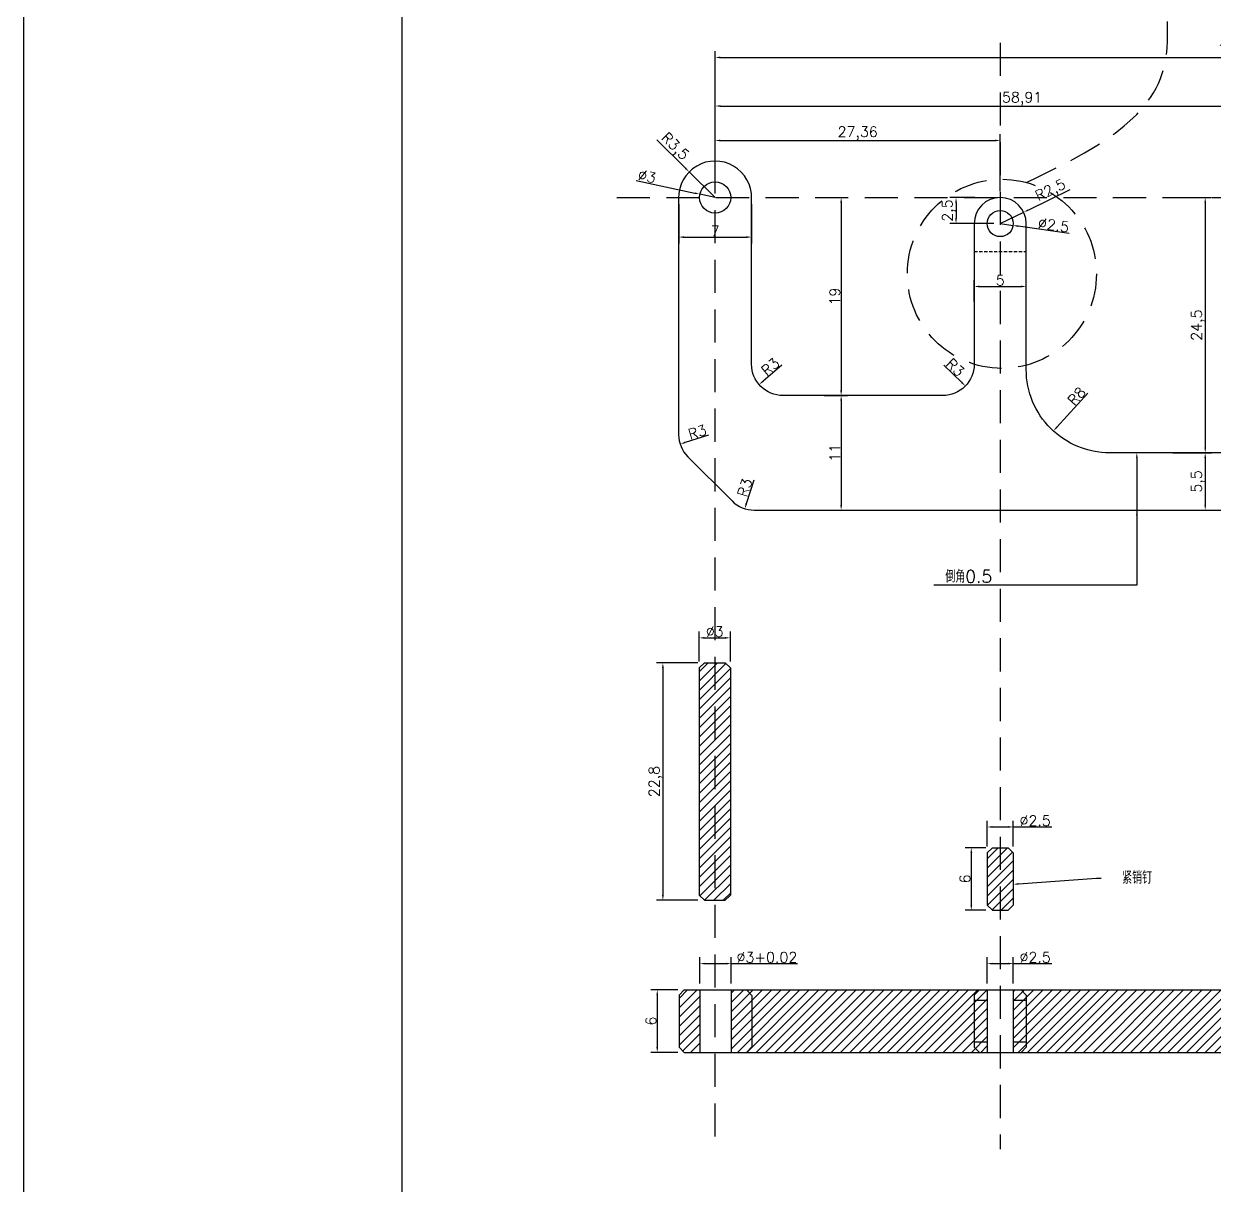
# Model space of a CAD drawing. Header units: millimetres. Extents: x 6817 to 15937, y -5221 to -164.
# Drawn here: x 10127.1 to 10241.4, y -544.3 to -432.8 of the extents above; entities that cross this region are included whole.
import ezdxf
from ezdxf import colors
from ezdxf.entities.mleader import LeaderData, LeaderLine
from ezdxf.math import Vec2, Vec3

# ---------------------------------------------------------------- set-up
doc = ezdxf.new("R2010")
doc.units = ezdxf.units.MM
doc.linetypes.add('HIDDEN', pattern=[9.525, 6.35, -3.175])
doc.layers.add('图层2', color=108, linetype='Continuous')
doc.styles.get("Standard").update_dxf_attribs({"font": 'txt', "bigfont": 'gbcbig.shx'})
doc.dimstyles.new('ISO-25', dxfattribs={"dimtxt": 1, "dimasz": 0.5, "dimexe": 0.6, "dimexo": 0.625, "dimgap": 0.1, "dimtad": 1, "dimtxsty": 'Standard', "dimcen": 2.5, "dimadec": 0, "dimazin": 0, "dimtfac": 1, "dimtmove": 0, "dimatfit": 3, "dimfxl": 0, "dimarcsym": 0})
pattern_1 = [(45, (8848.1267, 786.31655), (-0.4490128, 0.4490128), [])]

# ---------------------------------------------------------------- blocks, each defined once
blk = doc.blocks.new('*D821')
at = {"layer": 'Defpoints', "color": 0, "linetype": 'ByBlock', "transparency": 16777216}
for p in [(10190.53, -525.52), (10187.93, -531.52), (10190.53, -531.52)]:
    blk.add_point(p, dxfattribs=at)
at = {"layer": '图层2', "color": 0, "linetype": 'ByBlock', "lineweight": -2, "transparency": 16777216}
for p, q in [((10189.9, -525.52), (10187.33, -525.52)), ((10187.93, -526.02), (10187.93, -531.02)), ((10189.9, -531.52), (10187.33, -531.52))]:
    blk.add_line(p, q, dxfattribs=at)
at = {"layer": '图层2', "color": 0, "linetype": 'ByBlock', "transparency": 16777216}
for points in [[(10187.85, -526.02), (10188.02, -526.02), (10187.93, -525.52)], [(10187.85, -531.02), (10188.02, -531.02), (10187.93, -531.52)]]:
    blk.add_solid(points, dxfattribs=at)
at = {"layer": '图层2', "color": 0, "linetype": 'ByBlock', "transparency": 16777216, "insert": (10187.33, -528.52), "char_height": 1, "attachment_point": 5, "rotation": 90}
blk.add_mtext('6', dxfattribs=at)
blk = doc.blocks.new('*D822')
at = {"layer": 'Defpoints', "color": 0, "linetype": 'ByBlock', "transparency": 16777216}
for p in [(10195.03, -523), (10192.03, -525.52), (10195.03, -525.52)]:
    blk.add_point(p, dxfattribs=at)
at = {"layer": '图层2', "color": 0, "linetype": 'ByBlock', "lineweight": -2, "transparency": 16777216}
for p, q in [((10192.03, -524.9), (10192.03, -522.4)), ((10192.53, -523), (10194.53, -523)), ((10195.03, -524.9), (10195.03, -522.4)), ((10195.03, -523), (10201.39, -523))]:
    blk.add_line(p, q, dxfattribs=at)
at = {"layer": '图层2', "color": 0, "linetype": 'ByBlock', "transparency": 16777216}
for points in [[(10192.53, -522.92), (10192.53, -523.09), (10192.03, -523)], [(10194.53, -522.92), (10194.53, -523.09), (10195.03, -523)]]:
    blk.add_solid(points, dxfattribs=at)
at = {"layer": '图层2', "color": 0, "linetype": 'ByBlock', "transparency": 16777216, "insert": (10198.46, -522.4), "char_height": 1, "attachment_point": 5}
blk.add_mtext('%%C3+0.02', dxfattribs=at)
blk = doc.blocks.new('*D823')
at = {"layer": 'Defpoints', "color": 0, "linetype": 'ByBlock', "transparency": 16777216}
for p in [(10222.1, -523), (10219.6, -525.52), (10222.1, -525.52)]:
    blk.add_point(p, dxfattribs=at)
at = {"layer": '图层2', "color": 0, "linetype": 'ByBlock', "lineweight": -2, "transparency": 16777216}
for p, q in [((10219.6, -524.9), (10219.6, -522.4)), ((10220.1, -523), (10221.6, -523)), ((10222.1, -524.9), (10222.1, -522.4)), ((10222.1, -523), (10225.8, -523))]:
    blk.add_line(p, q, dxfattribs=at)
at = {"layer": '图层2', "color": 0, "linetype": 'ByBlock', "transparency": 16777216}
for points in [[(10220.1, -522.92), (10220.1, -523.09), (10219.6, -523)], [(10221.6, -522.92), (10221.6, -523.09), (10222.1, -523)]]:
    blk.add_solid(points, dxfattribs=at)
at = {"layer": '图层2', "color": 0, "linetype": 'ByBlock', "transparency": 16777216, "insert": (10224.2, -522.4), "char_height": 1, "attachment_point": 5}
blk.add_mtext('%%C2.5', dxfattribs=at)
blk = doc.blocks.new('*D824')
at = {"layer": 'Defpoints', "color": 0, "linetype": 'ByBlock', "transparency": 16777216}
for p in [(10194.95, -491.74), (10191.95, -494.63), (10194.95, -494.63)]:
    blk.add_point(p, dxfattribs=at)
at = {"layer": '图层2', "color": 0, "linetype": 'ByBlock', "lineweight": -2, "transparency": 16777216}
for p, q in [((10191.95, -494), (10191.95, -491.14)), ((10194.95, -494), (10194.95, -491.14)), ((10192.45, -491.74), (10194.45, -491.74))]:
    blk.add_line(p, q, dxfattribs=at)
at = {"layer": '图层2', "color": 0, "linetype": 'ByBlock', "transparency": 16777216}
for points in [[(10192.45, -491.66), (10192.45, -491.82), (10191.95, -491.74)], [(10194.45, -491.66), (10194.45, -491.82), (10194.95, -491.74)]]:
    blk.add_solid(points, dxfattribs=at)
at = {"layer": '图层2', "color": 0, "linetype": 'ByBlock', "transparency": 16777216, "insert": (10193.45, -491.14), "char_height": 1, "attachment_point": 5}
blk.add_mtext('%%C3', dxfattribs=at)
blk = doc.blocks.new('*D825')
at = {"layer": 'Defpoints', "color": 0, "linetype": 'ByBlock', "transparency": 16777216}
for p in [(10192.45, -494.13), (10188.47, -516.93), (10192.45, -516.93)]:
    blk.add_point(p, dxfattribs=at)
at = {"layer": '图层2', "color": 0, "linetype": 'ByBlock', "lineweight": -2, "transparency": 16777216}
for p, q in [((10191.83, -494.13), (10187.87, -494.13)), ((10188.47, -494.63), (10188.47, -516.43)), ((10191.83, -516.93), (10187.87, -516.93))]:
    blk.add_line(p, q, dxfattribs=at)
at = {"layer": '图层2', "color": 0, "linetype": 'ByBlock', "transparency": 16777216}
for points in [[(10188.39, -494.63), (10188.56, -494.63), (10188.47, -494.13)], [(10188.39, -516.43), (10188.56, -516.43), (10188.47, -516.93)]]:
    blk.add_solid(points, dxfattribs=at)
at = {"layer": '图层2', "color": 0, "linetype": 'ByBlock', "transparency": 16777216, "insert": (10187.79, -505.53), "char_height": 1, "attachment_point": 5, "rotation": 90}
blk.add_mtext('22,8', dxfattribs=at)
blk = doc.blocks.new('*D826')
at = {"layer": 'Defpoints', "color": 0, "linetype": 'ByBlock', "transparency": 16777216}
for p in [(10222.1, -509.89), (10219.6, -512.38), (10222.1, -512.38)]:
    blk.add_point(p, dxfattribs=at)
at = {"layer": '图层2', "color": 0, "linetype": 'ByBlock', "lineweight": -2, "transparency": 16777216}
for p, q in [((10219.6, -511.76), (10219.6, -509.29)), ((10222.1, -511.76), (10222.1, -509.29)), ((10220.1, -509.89), (10221.6, -509.89)), ((10222.1, -509.89), (10225.8, -509.89))]:
    blk.add_line(p, q, dxfattribs=at)
at = {"layer": '图层2', "color": 0, "linetype": 'ByBlock', "transparency": 16777216}
for points in [[(10220.1, -509.8), (10220.1, -509.97), (10219.6, -509.89)], [(10221.6, -509.8), (10221.6, -509.97), (10222.1, -509.89)]]:
    blk.add_solid(points, dxfattribs=at)
at = {"layer": '图层2', "color": 0, "linetype": 'ByBlock', "transparency": 16777216, "insert": (10224.2, -509.29), "char_height": 1, "attachment_point": 5}
blk.add_mtext('%%C2.5', dxfattribs=at)
blk = doc.blocks.new('*D827')
at = {"layer": 'Defpoints', "color": 0, "linetype": 'ByBlock', "transparency": 16777216}
for p in [(10220.1, -511.88), (10218.07, -517.88), (10220.1, -517.88)]:
    blk.add_point(p, dxfattribs=at)
at = {"layer": '图层2', "color": 0, "linetype": 'ByBlock', "lineweight": -2, "transparency": 16777216}
for p, q in [((10219.47, -511.88), (10217.47, -511.88)), ((10218.07, -512.38), (10218.07, -517.38)), ((10219.47, -517.88), (10217.47, -517.88))]:
    blk.add_line(p, q, dxfattribs=at)
at = {"layer": '图层2', "color": 0, "linetype": 'ByBlock', "transparency": 16777216}
for points in [[(10217.99, -512.38), (10218.16, -512.38), (10218.07, -511.88)], [(10217.99, -517.38), (10218.16, -517.38), (10218.07, -517.88)]]:
    blk.add_solid(points, dxfattribs=at)
at = {"layer": '图层2', "color": 0, "linetype": 'ByBlock', "transparency": 16777216, "insert": (10217.47, -514.88), "char_height": 1, "attachment_point": 5, "rotation": 90}
blk.add_mtext('6', dxfattribs=at)
blk = doc.blocks.new('*D1003')
at = {"layer": 'Defpoints', "color": 0, "linetype": 'ByBlock', "transparency": 16777216}
for p in [(10220.85, -444), (10193.49, -449.48), (10220.85, -449.48)]:
    blk.add_point(p, dxfattribs=at)
at = {"layer": '图层2', "color": 0, "linetype": 'ByBlock', "lineweight": -2, "transparency": 16777216}
for p, q in [((10193.49, -448.86), (10193.49, -443.4)), ((10193.99, -444), (10220.35, -444)), ((10220.85, -448.86), (10220.85, -443.4))]:
    blk.add_line(p, q, dxfattribs=at)
at = {"layer": '图层2', "color": 0, "linetype": 'ByBlock', "transparency": 16777216}
for points in [[(10193.99, -443.92), (10193.99, -444.09), (10193.49, -444)], [(10220.35, -443.92), (10220.35, -444.09), (10220.85, -444)]]:
    blk.add_solid(points, dxfattribs=at)
at = {"layer": '图层2', "color": 0, "linetype": 'ByBlock', "transparency": 16777216, "insert": (10207.17, -443.32), "char_height": 1, "attachment_point": 5}
blk.add_mtext('27,36', dxfattribs=at)
blk = doc.blocks.new('*D1004')
at = {"layer": 'Defpoints', "color": 0, "linetype": 'ByBlock', "transparency": 16777216}
for p in [(10252.4, -440.7), (10193.49, -449.48), (10252.4, -476.98)]:
    blk.add_point(p, dxfattribs=at)
at = {"layer": '图层2', "color": 0, "linetype": 'ByBlock', "lineweight": -2, "transparency": 16777216}
for p, q in [((10193.49, -448.86), (10193.49, -440.1)), ((10193.99, -440.7), (10251.9, -440.7)), ((10252.4, -476.36), (10252.4, -440.1))]:
    blk.add_line(p, q, dxfattribs=at)
at = {"layer": '图层2', "color": 0, "linetype": 'ByBlock', "transparency": 16777216}
for points in [[(10193.99, -440.61), (10193.99, -440.78), (10193.49, -440.7)], [(10251.9, -440.61), (10251.9, -440.78), (10252.4, -440.7)]]:
    blk.add_solid(points, dxfattribs=at)
at = {"layer": '图层2', "color": 0, "linetype": 'ByBlock', "transparency": 16777216, "insert": (10222.95, -440.01), "char_height": 1, "attachment_point": 5}
blk.add_mtext('58,91', dxfattribs=at)
blk = doc.blocks.new('*D1005')
at = {"layer": 'Defpoints', "color": 0, "linetype": 'ByBlock', "transparency": 16777216}
for p in [(10294.62, -436.04), (10193.49, -449.48), (10294.62, -488.72)]:
    blk.add_point(p, dxfattribs=at)
at = {"layer": '图层2', "color": 0, "linetype": 'ByBlock', "lineweight": -2, "transparency": 16777216}
for p, q in [((10193.49, -448.86), (10193.49, -435.44)), ((10193.99, -436.04), (10294.12, -436.04)), ((10294.62, -488.09), (10294.62, -435.44))]:
    blk.add_line(p, q, dxfattribs=at)
at = {"layer": '图层2', "color": 0, "linetype": 'ByBlock', "transparency": 16777216}
for points in [[(10193.99, -435.95), (10193.99, -436.12), (10193.49, -436.04)], [(10294.12, -435.95), (10294.12, -436.12), (10294.62, -436.04)]]:
    blk.add_solid(points, dxfattribs=at)
at = {"layer": '图层2', "color": 0, "linetype": 'ByBlock', "transparency": 16777216, "insert": (10244.06, -435.35), "char_height": 1, "attachment_point": 5}
blk.add_mtext('101,13', dxfattribs=at)
blk = doc.blocks.new('*D1006')
at = {"layer": 'Defpoints', "color": 0, "linetype": 'ByBlock', "transparency": 16777216}
for p in [(10203.32, -449.48), (10203.32, -468.48), (10205.58, -468.48)]:
    blk.add_point(p, dxfattribs=at)
at = {"layer": '图层2', "color": 0, "linetype": 'ByBlock', "lineweight": -2, "transparency": 16777216}
for p, q in [((10203.94, -449.48), (10206.18, -449.48)), ((10205.58, -449.98), (10205.58, -467.98)), ((10203.94, -468.48), (10206.18, -468.48))]:
    blk.add_line(p, q, dxfattribs=at)
at = {"layer": '图层2', "color": 0, "linetype": 'ByBlock', "transparency": 16777216}
for points in [[(10205.5, -449.98), (10205.67, -449.98), (10205.58, -449.48)], [(10205.5, -467.98), (10205.67, -467.98), (10205.58, -468.48)]]:
    blk.add_solid(points, dxfattribs=at)
at = {"layer": '图层2', "color": 0, "linetype": 'ByBlock', "transparency": 16777216, "insert": (10204.98, -458.98), "char_height": 1, "attachment_point": 5, "rotation": 90}
blk.add_mtext('19', dxfattribs=at)
blk = doc.blocks.new('*D1007')
at = {"layer": 'Defpoints', "color": 0, "linetype": 'ByBlock', "transparency": 16777216}
for p in [(10189.99, -449.48), (10196.99, -449.48), (10196.99, -453.28)]:
    blk.add_point(p, dxfattribs=at)
at = {"layer": '图层2', "color": 0, "linetype": 'ByBlock', "lineweight": -2, "transparency": 16777216}
for p, q in [((10189.99, -450.11), (10189.99, -453.88)), ((10196.99, -450.11), (10196.99, -453.88)), ((10190.49, -453.28), (10196.49, -453.28))]:
    blk.add_line(p, q, dxfattribs=at)
at = {"layer": '图层2', "color": 0, "linetype": 'ByBlock', "transparency": 16777216}
for points in [[(10190.49, -453.19), (10190.49, -453.36), (10189.99, -453.28)], [(10196.49, -453.19), (10196.49, -453.36), (10196.99, -453.28)]]:
    blk.add_solid(points, dxfattribs=at)
at = {"layer": '图层2', "color": 0, "linetype": 'ByBlock', "transparency": 16777216, "insert": (10193.49, -452.68), "char_height": 1, "attachment_point": 5}
blk.add_mtext('7', dxfattribs=at)
blk = doc.blocks.new('*D1008')
at = {"layer": 'Defpoints', "color": 0, "linetype": 'ByBlock', "transparency": 16777216}
for p in [(10236.78, -449.48), (10236.78, -473.98), (10240.52, -473.98)]:
    blk.add_point(p, dxfattribs=at)
at = {"layer": '图层2', "color": 0, "linetype": 'ByBlock', "lineweight": -2, "transparency": 16777216}
for p, q in [((10237.4, -449.48), (10241.12, -449.48)), ((10240.52, -449.98), (10240.52, -473.48)), ((10237.4, -473.98), (10241.12, -473.98))]:
    blk.add_line(p, q, dxfattribs=at)
at = {"layer": '图层2', "color": 0, "linetype": 'ByBlock', "transparency": 16777216}
for points in [[(10240.44, -449.98), (10240.61, -449.98), (10240.52, -449.48)], [(10240.44, -473.48), (10240.61, -473.48), (10240.52, -473.98)]]:
    blk.add_solid(points, dxfattribs=at)
at = {"layer": '图层2', "color": 0, "linetype": 'ByBlock', "transparency": 16777216, "insert": (10239.84, -461.73), "char_height": 1, "attachment_point": 5, "rotation": 90}
blk.add_mtext('24,5', dxfattribs=at)
blk = doc.blocks.new('*D1009')
at = {"layer": 'Defpoints', "color": 0, "linetype": 'ByBlock', "transparency": 16777216}
for p in [(10236.78, -473.98), (10236.78, -479.48), (10240.52, -479.48)]:
    blk.add_point(p, dxfattribs=at)
at = {"layer": '图层2', "color": 0, "linetype": 'ByBlock', "lineweight": -2, "transparency": 16777216}
for p, q in [((10237.4, -473.98), (10241.12, -473.98)), ((10240.52, -474.48), (10240.52, -478.98)), ((10237.4, -479.48), (10241.12, -479.48))]:
    blk.add_line(p, q, dxfattribs=at)
at = {"layer": '图层2', "color": 0, "linetype": 'ByBlock', "transparency": 16777216}
for points in [[(10240.44, -474.48), (10240.61, -474.48), (10240.52, -473.98)], [(10240.44, -478.98), (10240.61, -478.98), (10240.52, -479.48)]]:
    blk.add_solid(points, dxfattribs=at)
at = {"layer": '图层2', "color": 0, "linetype": 'ByBlock', "transparency": 16777216, "insert": (10239.84, -476.73), "char_height": 1, "attachment_point": 5, "rotation": 90}
blk.add_mtext('5,5', dxfattribs=at)
blk = doc.blocks.new('*D1010')
at = {"layer": 'Defpoints', "color": 0, "linetype": 'ByBlock', "transparency": 16777216}
for p in [(10203.32, -468.48), (10203.32, -479.48), (10205.58, -479.48)]:
    blk.add_point(p, dxfattribs=at)
at = {"layer": '图层2', "color": 0, "linetype": 'ByBlock', "lineweight": -2, "transparency": 16777216}
for p, q in [((10203.94, -468.48), (10206.18, -468.48)), ((10205.58, -468.98), (10205.58, -478.98)), ((10203.94, -479.48), (10206.18, -479.48))]:
    blk.add_line(p, q, dxfattribs=at)
at = {"layer": '图层2', "color": 0, "linetype": 'ByBlock', "transparency": 16777216}
for points in [[(10205.5, -468.98), (10205.67, -468.98), (10205.58, -468.48)], [(10205.5, -478.98), (10205.67, -478.98), (10205.58, -479.48)]]:
    blk.add_solid(points, dxfattribs=at)
at = {"layer": '图层2', "color": 0, "linetype": 'ByBlock', "transparency": 16777216, "insert": (10204.98, -473.98), "char_height": 1, "attachment_point": 5, "rotation": 90}
blk.add_mtext('11', dxfattribs=at)
blk = doc.blocks.new('*D1011')
at = {"layer": 'Defpoints', "color": 0, "linetype": 'ByBlock', "transparency": 16777216}
for p in [(10223.35, -458.02), (10218.35, -460.08), (10223.35, -460.08)]:
    blk.add_point(p, dxfattribs=at)
at = {"layer": '图层2', "color": 0, "linetype": 'ByBlock', "lineweight": -2, "transparency": 16777216}
for p, q in [((10218.35, -459.46), (10218.35, -457.42)), ((10218.85, -458.02), (10222.85, -458.02)), ((10223.35, -459.46), (10223.35, -457.42))]:
    blk.add_line(p, q, dxfattribs=at)
at = {"layer": '图层2', "color": 0, "linetype": 'ByBlock', "transparency": 16777216}
for points in [[(10218.85, -457.93), (10218.85, -458.1), (10218.35, -458.02)], [(10222.85, -457.93), (10222.85, -458.1), (10223.35, -458.02)]]:
    blk.add_solid(points, dxfattribs=at)
at = {"layer": '图层2', "color": 0, "linetype": 'ByBlock', "transparency": 16777216, "insert": (10220.85, -457.42), "char_height": 1, "attachment_point": 5}
blk.add_mtext('5', dxfattribs=at)
blk = doc.blocks.new('*D1020')
at = {"layer": 'Defpoints', "color": 0, "linetype": 'ByBlock', "transparency": 16777216}
for p in [(10231.35, -465.98), (10225.95, -471.89)]:
    blk.add_point(p, dxfattribs=at)
at = {"layer": '图层2', "color": 0, "linetype": 'ByBlock', "lineweight": -2, "transparency": 16777216}
blk.add_line((10229.26, -468.26), (10226.29, -471.52), dxfattribs=at)
at = {"layer": '图层2', "color": 0, "linetype": 'ByBlock', "transparency": 16777216}
blk.add_solid([(10226.23, -471.46), (10226.35, -471.57), (10225.95, -471.89)], dxfattribs=at)
at = {"layer": '图层2', "color": 0, "linetype": 'ByBlock', "transparency": 16777216, "insert": (10228.19, -468.54), "char_height": 1, "attachment_point": 5, "rotation": 47.5695}
blk.add_mtext('R8', dxfattribs=at)
blk = doc.blocks.new('*D1021')
at = {"layer": 'Defpoints', "color": 0, "linetype": 'ByBlock', "transparency": 16777216}
for p in [(10215.35, -465.48), (10217.51, -467.56)]:
    blk.add_point(p, dxfattribs=at)
at = {"layer": '图层2', "color": 0, "linetype": 'ByBlock', "lineweight": -2, "transparency": 16777216}
blk.add_line((10215.44, -465.57), (10217.15, -467.22), dxfattribs=at)
at = {"layer": '图层2', "color": 0, "linetype": 'ByBlock', "transparency": 16777216}
blk.add_solid([(10217.2, -467.16), (10217.09, -467.28), (10217.51, -467.56)], dxfattribs=at)
at = {"layer": '图层2', "color": 0, "linetype": 'ByBlock', "transparency": 16777216, "insert": (10216.53, -465.79), "char_height": 1, "attachment_point": 5, "rotation": 316.0319}
blk.add_mtext('R3', dxfattribs=at)
blk = doc.blocks.new('*D1022')
at = {"layer": 'Defpoints', "color": 0, "linetype": 'ByBlock', "transparency": 16777216}
for p in [(10199.99, -465.48), (10197.71, -467.43)]:
    blk.add_point(p, dxfattribs=at)
at = {"layer": '图层2', "color": 0, "linetype": 'ByBlock', "lineweight": -2, "transparency": 16777216}
blk.add_line((10199.89, -465.57), (10198.09, -467.1), dxfattribs=at)
at = {"layer": '图层2', "color": 0, "linetype": 'ByBlock', "transparency": 16777216}
blk.add_solid([(10198.03, -467.04), (10198.14, -467.17), (10197.71, -467.43)], dxfattribs=at)
at = {"layer": '图层2', "color": 0, "linetype": 'ByBlock', "transparency": 16777216, "insert": (10198.79, -465.72), "char_height": 1, "attachment_point": 5, "rotation": 40.4413}
blk.add_mtext('R3', dxfattribs=at)
blk = doc.blocks.new('*D1023')
at = {"layer": 'Defpoints', "color": 0, "linetype": 'ByBlock', "transparency": 16777216}
for p in [(10192.99, -472.24), (10190.13, -473.14)]:
    blk.add_point(p, dxfattribs=at)
at = {"layer": '图层2', "color": 0, "linetype": 'ByBlock', "lineweight": -2, "transparency": 16777216}
blk.add_line((10192.86, -472.28), (10190.61, -472.99), dxfattribs=at)
at = {"layer": '图层2', "color": 0, "linetype": 'ByBlock', "transparency": 16777216}
blk.add_solid([(10190.58, -472.91), (10190.63, -473.07), (10190.13, -473.14)], dxfattribs=at)
at = {"layer": '图层2', "color": 0, "linetype": 'ByBlock', "transparency": 16777216, "insert": (10191.79, -471.99), "char_height": 1, "attachment_point": 5, "rotation": 17.5373}
blk.add_mtext('R3', dxfattribs=at)
blk = doc.blocks.new('*D1024')
at = {"layer": 'Defpoints', "color": 0, "linetype": 'ByBlock', "transparency": 16777216}
for p in [(10197.23, -476.48), (10196.33, -479.34)]:
    blk.add_point(p, dxfattribs=at)
at = {"layer": '图层2', "color": 0, "linetype": 'ByBlock', "lineweight": -2, "transparency": 16777216}
blk.add_line((10197.19, -476.61), (10196.48, -478.87), dxfattribs=at)
at = {"layer": '图层2', "color": 0, "linetype": 'ByBlock', "transparency": 16777216}
blk.add_solid([(10196.4, -478.84), (10196.56, -478.89), (10196.33, -479.34)], dxfattribs=at)
at = {"layer": '图层2', "color": 0, "linetype": 'ByBlock', "transparency": 16777216, "insert": (10196.34, -477.32), "char_height": 1, "attachment_point": 5, "rotation": 72.5555}
blk.add_mtext('R3', dxfattribs=at)
blk = doc.blocks.new('*D642')
at = {"layer": 'Defpoints', "color": 0, "linetype": 'ByBlock', "transparency": 16777216}
for p in [(10192.02, -449.16), (10193.49, -449.48)]:
    blk.add_point(p, dxfattribs=at)
at = {"layer": '图层2', "color": 0, "linetype": 'ByBlock', "lineweight": -2, "transparency": 16777216}
for p, q in [((10185.92, -447.84), (10191.53, -449.06)), ((10193.49, -449.48), (10192.02, -449.16))]:
    blk.add_line(p, q, dxfattribs=at)
at = {"layer": '图层2', "color": 0, "linetype": 'ByBlock', "transparency": 16777216}
blk.add_solid([(10191.55, -448.98), (10191.52, -449.14), (10192.02, -449.16)], dxfattribs=at)
at = {"layer": '图层2', "color": 0, "linetype": 'ByBlock', "transparency": 16777216, "insert": (10186.95, -447.45), "char_height": 1, "attachment_point": 5, "rotation": 347.7834}
blk.add_mtext('%%C3', dxfattribs=at)
blk = doc.blocks.new('*D1025')
at = {"layer": 'Defpoints', "color": 0, "linetype": 'ByBlock', "transparency": 16777216}
for p in [(10191, -447.02), (10193.49, -449.48)]:
    blk.add_point(p, dxfattribs=at)
at = {"layer": '图层2', "color": 0, "linetype": 'ByBlock', "lineweight": -2, "transparency": 16777216}
for p, q in [((10187.9, -443.95), (10190.65, -446.67)), ((10193.49, -449.48), (10191, -447.02))]:
    blk.add_line(p, q, dxfattribs=at)
at = {"layer": '图层2', "color": 0, "linetype": 'ByBlock', "transparency": 16777216}
blk.add_solid([(10190.7, -446.61), (10190.59, -446.73), (10191, -447.02)], dxfattribs=at)
at = {"layer": '图层2', "color": 0, "linetype": 'ByBlock', "transparency": 16777216, "insert": (10189.57, -444.64), "char_height": 1, "attachment_point": 5, "rotation": 315.29}
blk.add_mtext('R3,5', dxfattribs=at)
blk = doc.blocks.new('*D643')
at = {"layer": 'Defpoints', "color": 0, "linetype": 'ByBlock', "transparency": 16777216}
for p in [(10220.85, -451.98), (10222.08, -452.16)]:
    blk.add_point(p, dxfattribs=at)
at = {"layer": '图层2', "color": 0, "linetype": 'ByBlock', "lineweight": -2, "transparency": 16777216}
for p, q in [((10220.85, -451.98), (10222.08, -452.16)), ((10227.47, -452.94), (10222.58, -452.23))]:
    blk.add_line(p, q, dxfattribs=at)
at = {"layer": '图层2', "color": 0, "linetype": 'ByBlock', "transparency": 16777216}
blk.add_solid([(10222.59, -452.15), (10222.57, -452.31), (10222.08, -452.16)], dxfattribs=at)
at = {"layer": '图层2', "color": 0, "linetype": 'ByBlock', "transparency": 16777216, "insert": (10225.97, -452.12), "char_height": 1, "attachment_point": 5, "rotation": 351.749}
blk.add_mtext('%%C2.5', dxfattribs=at)
blk = doc.blocks.new('*D1026')
at = {"layer": 'Defpoints', "color": 0, "linetype": 'ByBlock', "transparency": 16777216}
for p in [(10223.1, -450.89), (10220.85, -451.98)]:
    blk.add_point(p, dxfattribs=at)
at = {"layer": '图层2', "color": 0, "linetype": 'ByBlock', "lineweight": -2, "transparency": 16777216}
for p, q in [((10227.54, -448.75), (10223.55, -450.68)), ((10220.85, -451.98), (10223.1, -450.89))]:
    blk.add_line(p, q, dxfattribs=at)
at = {"layer": '图层2', "color": 0, "linetype": 'ByBlock', "transparency": 16777216}
blk.add_solid([(10223.51, -450.6), (10223.58, -450.75), (10223.1, -450.89)], dxfattribs=at)
at = {"layer": '图层2', "color": 0, "linetype": 'ByBlock', "transparency": 16777216, "insert": (10225.72, -448.87), "char_height": 1, "attachment_point": 5, "rotation": 25.7845}
blk.add_mtext('R2,5', dxfattribs=at)
blk = doc.blocks.new('*D1027')
at = {"layer": 'Defpoints', "color": 0, "linetype": 'ByBlock', "transparency": 16777216}
for p in [(10219.02, -449.48), (10216.61, -451.98), (10220.85, -451.98)]:
    blk.add_point(p, dxfattribs=at)
at = {"layer": '图层2', "color": 0, "linetype": 'ByBlock', "lineweight": -2, "transparency": 16777216}
for p, q in [((10218.4, -449.48), (10216.01, -449.48)), ((10216.61, -449.98), (10216.61, -451.48)), ((10220.22, -451.98), (10216.01, -451.98))]:
    blk.add_line(p, q, dxfattribs=at)
at = {"layer": '图层2', "color": 0, "linetype": 'ByBlock', "transparency": 16777216}
for points in [[(10216.52, -449.98), (10216.69, -449.98), (10216.61, -449.48)], [(10216.52, -451.48), (10216.69, -451.48), (10216.61, -451.98)]]:
    blk.add_solid(points, dxfattribs=at)
at = {"layer": '图层2', "color": 0, "linetype": 'ByBlock', "transparency": 16777216, "insert": (10215.92, -450.73), "char_height": 1, "attachment_point": 5, "rotation": 90}
blk.add_mtext('2,5', dxfattribs=at)

msp = doc.modelspace()

# ---------------------------------------------------------------- hatches: boundary and pattern name
at = {"layer": '图层2', "linetype": 'ByBlock'}
h = msp.add_hatch(dxfattribs=at)
h.set_pattern_fill('ANSI31', color=4, scale=0.2)
h.set_pattern_definition([(45, (8851.0235, 786.31655), (-0.4490128, 0.4490128), [])])
h.paths.add_polyline_path([(10193.454, -494.129), (10192.454, -494.129), (10191.954, -494.629), (10191.954, -516.429), (10192.454, -516.929), (10193.454, -516.929)])
h.paths.add_polyline_path([(10194.954, -494.629), (10194.454, -494.129), (10193.454, -494.129), (10193.454, -516.929), (10194.454, -516.929), (10194.954, -516.429)])
h = msp.add_hatch(dxfattribs=at)
h.set_pattern_fill('ANSI31', color=4, scale=0.2)
h.set_pattern_definition(pattern_1)
h.paths.add_polyline_path([(10220.847, -511.881), (10220.097, -511.881), (10219.597, -512.381), (10219.597, -517.381), (10220.097, -517.881), (10220.847, -517.881)])
h.paths.add_polyline_path([(10222.097, -512.381), (10221.597, -511.881), (10220.847, -511.881), (10220.847, -517.881), (10221.597, -517.881), (10222.097, -517.381)])
h = msp.add_hatch(dxfattribs=at)
h.set_pattern_fill('ANSI31', color=4, scale=0.2)
h.set_pattern_definition(pattern_1)
h.paths.add_polyline_path([(10219.597, -525.521), (10218.847, -525.521), (10218.347, -526.021), (10218.347, -531.021), (10218.847, -531.521), (10219.597, -531.521)])
h.paths.add_polyline_path([(10223.347, -526.021), (10222.847, -525.521), (10222.097, -525.521), (10222.097, -531.521), (10222.847, -531.521), (10223.347, -531.021)])
h.paths.add_polyline_path([(10195.025, -525.521), (10195.025, -531.521), (10218.847, -531.521), (10218.347, -531.021), (10218.347, -526.021), (10218.847, -525.521)])
h.paths.add_polyline_path([(10192.025, -531.521), (10192.025, -525.521), (10190.525, -525.521), (10190.025, -526.021), (10190.025, -531.021), (10190.525, -531.521)])
h.paths.add_polyline_path([(10297.886, -531.521), (10298.386, -531.021), (10298.386, -526.021), (10297.886, -525.521), (10222.847, -525.521), (10223.347, -526.021), (10223.347, -531.021), (10222.847, -531.521)])

# ---------------------------------------------------------------- linework, layer by layer
at = {"layer": '图层2', "color": 2, "linetype": 'ByBlock'}
for p, q in [((10127.143, -552.959), (10127.143, -361.56)), ((10163.41, -361.56), (10163.41, -552.959)), ((10192.025, -525.521), (10195.025, -525.521))]:
    msp.add_line(p, q, dxfattribs=at)
at = {"layer": '图层2', "color": 3, "linetype": 'HIDDEN', "ltscale": 0.5}
for p, q in [((10220.847, -434.634), (10220.847, -540.8)), ((10193.454, -436.403), (10193.454, -539.654)), ((10184.046, -449.481), (10305.009, -449.481))]:
    msp.add_line(p, q, dxfattribs=at)
at = {"layer": '图层2', "color": 62, "linetype": 'HIDDEN', "ltscale": 0.05}
msp.add_line((10218.347, -454.655), (10223.347, -454.655), dxfattribs=at)
at = {"layer": '图层2', "color": 1, "linetype": 'ByBlock'}
for p, q in [((10191.954, -494.629), (10192.454, -494.129)), ((10191.954, -494.629), (10191.954, -516.429)), ((10192.454, -494.129), (10194.454, -494.129)), ((10192.454, -494.129), (10194.454, -494.129)), ((10194.954, -494.629), (10194.454, -494.129)), ((10194.954, -494.629), (10194.954, -516.429)), ((10219.597, -512.381), (10220.097, -511.881)), ((10219.597, -512.381), (10219.597, -517.381)), ((10220.097, -511.881), (10221.597, -511.881)), ((10222.097, -512.381), (10221.597, -511.881)), ((10222.097, -512.381), (10222.097, -517.381)), ((10192.454, -516.929), (10191.954, -516.429)), ((10192.454, -516.929), (10194.454, -516.929)), ((10194.954, -516.429), (10194.454, -516.929)), ((10219.597, -517.381), (10220.097, -517.881)), ((10221.597, -517.881), (10222.097, -517.381)), ((10220.097, -517.881), (10221.597, -517.881))]:
    msp.add_line(p, q, dxfattribs=at)
at = {"layer": '图层2', "color": 6, "linetype": 'ByBlock'}
for p, q in [((10190.025, -526.021), (10190.525, -525.521)), ((10190.025, -526.021), (10190.025, -531.021)), ((10190.525, -525.521), (10297.886, -525.521)), ((10192.025, -525.521), (10192.025, -531.521)), ((10195.025, -525.521), (10195.025, -531.521)), ((10197.025, -526.053), (10196.493, -525.521)), ((10197.025, -526.053), (10197.025, -530.988)), ((10218.347, -526.021), (10218.847, -525.521)), ((10218.347, -526.021), (10218.347, -531.021)), ((10218.347, -526.521), (10219.597, -526.521)), ((10219.597, -525.521), (10219.597, -531.521)), ((10222.097, -525.521), (10222.097, -531.521)), ((10222.097, -526.521), (10223.347, -526.521)), ((10223.347, -526.021), (10222.847, -525.521)), ((10223.347, -526.021), (10223.347, -531.021)), ((10190.025, -531.021), (10190.525, -531.521)), ((10197.025, -530.988), (10196.493, -531.521)), ((10218.347, -530.521), (10219.597, -530.521)), ((10218.347, -531.021), (10218.847, -531.521)), ((10222.097, -530.521), (10223.347, -530.521)), ((10223.347, -531.021), (10222.847, -531.521)), ((10190.525, -531.521), (10297.886, -531.521))]:
    msp.add_line(p, q, dxfattribs=at)
msp.add_lwpolyline([(10218.347, -451.981), (10218.347, -465.481, -0.4142136), (10215.347, -468.481), (10199.989, -468.481, -0.4142136), (10196.989, -465.481), (10196.989, -449.555, 1.0213634), (10189.989, -449.555), (10189.989, -472.238, 0.1989124), (10190.868, -474.359), (10195.11, -478.602, 0.1989124), (10197.232, -479.481), (10248.279, -479.481, -0.2301468), (10249.851, -480.245), (10257.663, -490.188, 0.2301468), (10262.381, -492.481), (10294.554, -492.481, 1.9593687), (10291.069, -487.481), (10272.017, -487.481, -0.3108679), (10255.204, -475.909, 0.3108679), (10252.402, -473.981), (10231.347, -473.981, -0.4142136), (10223.347, -465.981), (10223.347, -451.981, 1)], format="xyb", close=True, dxfattribs=at)
at = {"layer": '图层2', "color": 3, "linetype": 'HIDDEN', "ltscale": 0.5}
msp.add_circle((10221.009, -456.802), 9.074, dxfattribs=at)
at = {"layer": '图层2', "color": 1, "linetype": 'ByBlock'}
for centre, radius in [((10193.489, -449.481), 1.5), ((10220.847, -451.981), 1.25)]:
    msp.add_circle(centre, radius, dxfattribs=at)
at = {"layer": '图层2', "color": 3, "linetype": 'HIDDEN', "ltscale": 0.5}
msp.add_spline([(10223.364, -448.04), (10236.671, -436.553), (10237.867, -425.323), (10243.247, -421.38)], degree=3, dxfattribs=at)

# ---------------------------------------------------------------- dimensions: what is measured, and where the dimension line sits
at = {"layer": '图层2', "color": 2, "linetype": 'ByBlock'}
for base, p1, p2, picture, middle in [((10294.623, -436.038), (10193.489, -449.481), (10294.623, -488.718), '*D1005', (10244.056, -435.355)), ((10252.402, -440.696), (10193.489, -449.481), (10252.402, -476.981), '*D1004', (10222.946, -440.012)), ((10220.847, -444.003), (10193.489, -449.481), (10220.847, -449.481), '*D1003', (10207.168, -443.32)), ((10196.989, -453.278), (10189.988, -449.481), (10196.989, -449.481), '*D1007', (10193.489, -452.678)), ((10223.347, -458.017), (10218.347, -460.082), (10223.347, -460.082), '*D1011', (10220.847, -457.417))]:
    dim = msp.add_linear_dim(base=base, p1=p1, p2=p2, dimstyle='ISO-25', dxfattribs=at)
    dim.commit()
    dim.dimension.update_dxf_attribs({"geometry": picture, "text_midpoint": middle})
dim = msp.add_radius_dim(center=(10193.489, -449.481), mpoint=(10191.001, -447.018), dimstyle='ISO-25', dxfattribs=at)
dim.commit()
dim.dimension.update_dxf_attribs({"geometry": '*D1025', "text_midpoint": (10189.575, -444.644)})
for center, mpoint, text, picture, middle in [((10193.489, -449.481), (10192.023, -449.163), '%%C3', '*D642', (10186.828, -448.038)), ((10220.847, -451.981), (10222.084, -452.16), '%%C2.5', '*D643', (10225.887, -452.711))]:
    dim = msp.add_radius_dim(center=center, mpoint=mpoint, text=text, dimstyle='ISO-25', dxfattribs=at)
    dim.commit()
    dim.dimension.update_dxf_attribs({"geometry": picture, "text_midpoint": middle, "dimtype": 164})
for center, mpoint, picture, middle in [((10220.847, -451.981), (10223.098, -450.893), '*D1026', (10226.022, -449.481)), ((10199.989, -465.481), (10197.706, -467.427), '*D1022', (10199.177, -466.173)), ((10215.347, -465.481), (10217.506, -467.563), '*D1021', (10216.115, -466.221)), ((10231.347, -465.981), (10225.949, -471.885), '*D1020', (10228.634, -468.948)), ((10192.989, -472.238), (10190.128, -473.142), '*D1023', (10191.972, -472.559)), ((10197.232, -476.481), (10196.332, -479.343), '*D1024', (10196.912, -477.498))]:
    dim = msp.add_radius_dim(center=center, mpoint=mpoint, dimstyle='ISO-25', dxfattribs=at)
    dim.commit()
    dim.dimension.update_dxf_attribs({"geometry": picture, "text_midpoint": middle, "dimtype": 164})
for base, p1, p2, picture, middle in [((10205.583, -468.481), (10203.316, -449.481), (10203.316, -468.481), '*D1006', (10204.983, -458.981)), ((10216.605, -451.981), (10219.022, -449.481), (10220.847, -451.981), '*D1027', (10215.922, -450.731)), ((10240.523, -473.981), (10236.777, -449.481), (10236.777, -473.981), '*D1008', (10239.84, -461.731)), ((10205.583, -479.481), (10203.316, -468.481), (10203.316, -479.481), '*D1010', (10204.983, -473.981)), ((10240.523, -479.481), (10236.777, -473.981), (10236.777, -479.481), '*D1009', (10239.84, -476.731)), ((10188.472, -516.929), (10192.454, -494.129), (10192.454, -516.929), '*D825', (10187.788, -505.529)), ((10218.072, -517.881), (10220.097, -511.881), (10220.097, -517.881), '*D827', (10217.472, -514.881))]:
    dim = msp.add_linear_dim(base=base, p1=p1, p2=p2, angle=90, dimstyle='ISO-25', dxfattribs=at)
    dim.commit()
    dim.dimension.update_dxf_attribs({"geometry": picture, "text_midpoint": middle})
for base, p1, p2, text, picture, middle in [((10194.954, -491.741), (10191.954, -494.629), (10194.954, -494.629), '%%C3', '*D824', (10193.454, -491.141)), ((10222.097, -509.888), (10219.597, -512.381), (10222.097, -512.381), '%%C2.5', '*D826', (10224.197, -509.288)), ((10195.025, -523.003), (10192.025, -525.521), (10195.025, -525.521), '%%C3+0.02', '*D822', (10198.458, -522.403)), ((10222.097, -523.003), (10219.597, -525.521), (10222.097, -525.521), '%%C2.5', '*D823', (10224.197, -522.403))]:
    dim = msp.add_linear_dim(base=base, p1=p1, p2=p2, text=text, dimstyle='ISO-25', dxfattribs=at)
    dim.commit()
    dim.dimension.update_dxf_attribs({"geometry": picture, "text_midpoint": middle})
dim = msp.add_linear_dim(base=(10187.934, -531.521), p1=(10190.525, -525.521), p2=(10190.525, -531.521), angle=90, text='6', dimstyle='ISO-25', dxfattribs=at)
dim.commit()
dim.dimension.update_dxf_attribs({"geometry": '*D821', "text_midpoint": (10187.334, -528.521)})

# ---------------------------------------------------------------- leaders
ml = msp.add_multileader_mtext('Standard', dxfattribs=at)
ml.set_content('倒角0.5', color=2)
ml.set_leader_properties()
ml.build(insert=Vec2(0, 0))
ml.multileader.update_dxf_attribs({"text_right_attachment_type": 6, "dogleg_length": 0.36, "arrow_head_size": 0.5})
ctx = ml.context
ctx.base_point, ctx.char_height, ctx.arrow_head_size, ctx.plane_origin = Vec3(10214.17, -485.874), 1.2, 0.5, Vec3(10233.961, -463.371)
ctx.right_attachment, ctx.text_align_type = 6, 2
notes = []
notes.append((ctx, [(0, (1, 1, 0), (10222.437, -486.681), (-1, 0), 0.36, [(0, [(10233.961, -473.96), (10233.961, -486.681)], 0, [])])]))
ctx.mtext.insert, ctx.mtext.alignment, ctx.mtext.flow_direction = Vec3(10220.077, -485.241), 3, 5
ml = msp.add_multileader_mtext('Standard', dxfattribs=at)
ml.set_content('  ', color=2)
ml.set_leader_properties()
ml.build(insert=Vec2(0, 0))
ml.multileader.update_dxf_attribs({"text_right_attachment_type": 6, "dogleg_length": 0.36, "arrow_head_size": 0.5})
ctx = ml.context
ctx.base_point, ctx.char_height, ctx.arrow_head_size, ctx.plane_origin = Vec3(10215.648, -486.074), 1.2, 0.5, Vec3(10233.961, -469.371)
ctx.right_attachment, ctx.text_align_type = 6, 2
notes.append((ctx, [(0, (1, 1, 0), (10227.553, -486.674), (-1, 0), 5.504, [(0, [(10233.961, -479.481), (10233.961, -486.681)], 0, [])])]))
ctx.mtext.insert, ctx.mtext.alignment, ctx.mtext.flow_direction = Vec3(10220.048, -485.474), 3, 5
ml = msp.add_multileader_mtext('Standard', dxfattribs=at)
ml.set_content('紧销钉', color=2)
ml.set_leader_properties()
ml.build(insert=Vec2(0, 0))
ml.multileader.update_dxf_attribs({"text_right_attachment_type": 6, "dogleg_length": 0.36, "arrow_head_size": 0.5})
ctx = ml.context
ctx.base_point, ctx.char_height, ctx.arrow_head_size, ctx.plane_origin = Vec3(10230.55, -514.791), 1.2, 0.5, Vec3(10222.097, -514.791)
ctx.right_attachment = 6
notes.append((ctx, [(0, (1, 1, 0), (10230.19, -514.791), (1, 0), 0.36, [(0, [(10222.097, -515.394), (10230.097, -514.791)], 0, [])])]))
ctx.mtext.insert, ctx.mtext.flow_direction = Vec3(10232.55, -514.145), 5
for ctx, leaders in notes:
    for number, flags, end, landing, length, lines in leaders:
        leader = LeaderData()
        leader.index, (leader.has_last_leader_line, leader.has_dogleg_vector, leader.attachment_direction) = number, flags
        leader.last_leader_point, leader.dogleg_vector, leader.dogleg_length = Vec3(end), Vec3(landing), length
        for number, points, colour, breaks in lines:
            line = LeaderLine()
            line.index, line.vertices, line.color, line.breaks = number, Vec3.list(points), colors.encode_raw_color(colour), breaks
            leader.lines.append(line)
        ctx.leaders.append(leader)

doc.saveas('drawing.dxf')
